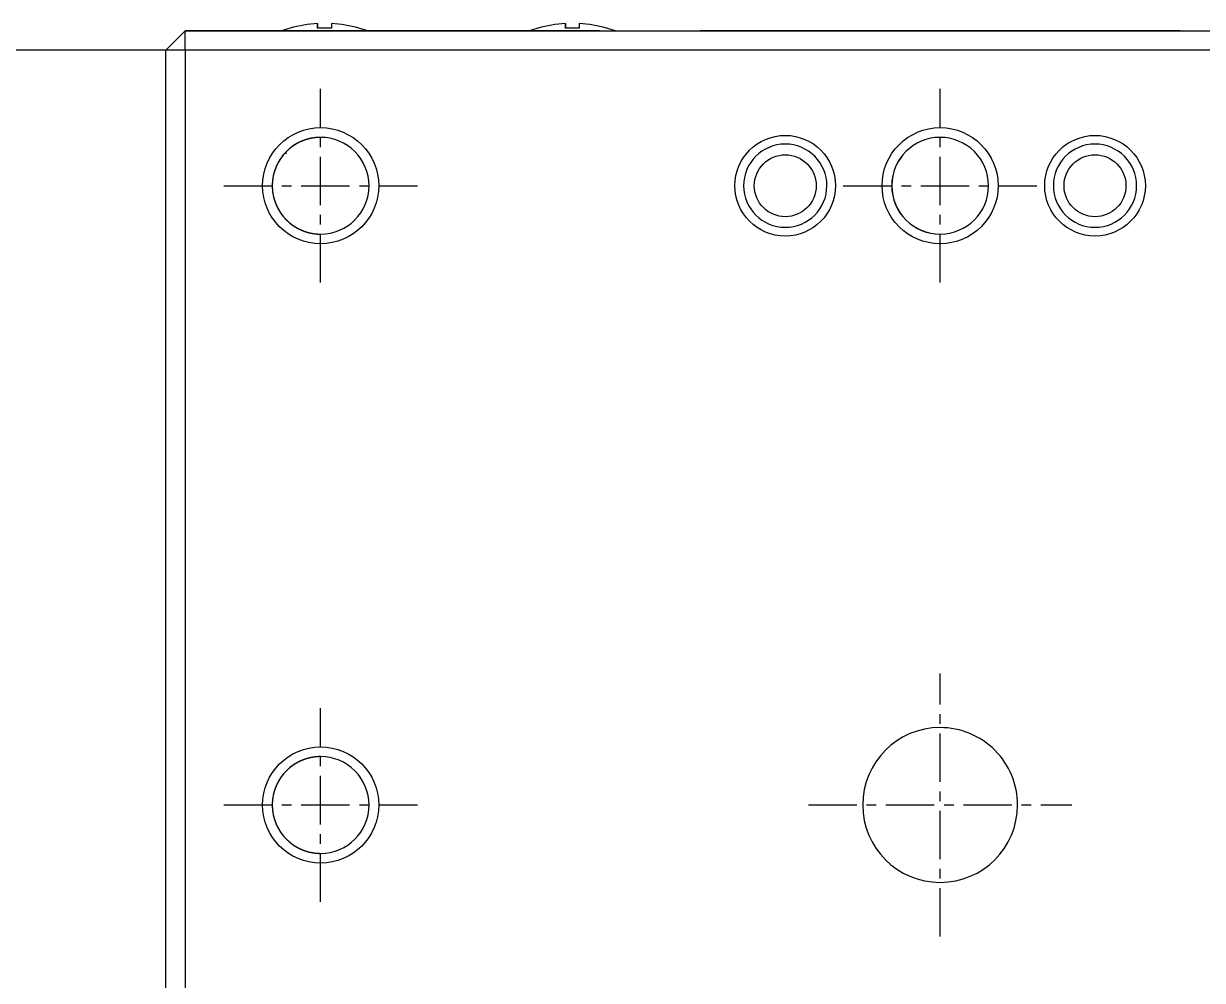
# Model space of a CAD drawing. Extents: x 81 to 317, y 60 to 277.
# Drawn here: x 124.61 to 155.05, y 134.08 to 158.81 of the extents above; entities that cross this region are included whole.
import ezdxf

# ---------------------------------------------------------------- set-up
doc = ezdxf.new("R2010")
doc.units = 0
doc.linetypes.add('CENTER', pattern=[2, 1.25, -0.25, 0.25, -0.25])
doc.layers.get('0').update_dxf_attribs({"linetype": 'CONTINUOUS'})
doc.layers.add('CENTER', color=1, linetype='CENTER')

msp = doc.modelspace()

# ---------------------------------------------------------------- linework, layer by layer
at = {"color": 7, "linetype": 'CONTINUOUS'}
for p, q in [((131.492, 158.685), (131.49, 158.69)), ((131.49, 158.69), (131.492, 158.685)), ((132.199, 158.806), (132.199, 158.685)), ((132.199, 158.685), (132.199, 158.806)), ((132.199, 158.806), (132.199, 158.685)), ((132.559, 158.806), (132.559, 158.685)), ((133.267, 158.69), (133.265, 158.685)), ((137.892, 158.685), (137.89, 158.69)), ((137.89, 158.69), (137.892, 158.685)), ((138.599, 158.806), (138.599, 158.685)), ((138.599, 158.685), (138.599, 158.806)), ((138.599, 158.806), (138.599, 158.685)), ((138.959, 158.806), (138.959, 158.685)), ((139.667, 158.69), (139.665, 158.685)), ((128.778, 158.616), (128.278, 158.116)), ((128.778, 158.616), (167.778, 158.616)), ((128.779, 158.616), (128.778, 158.616)), ((128.778, 158.116), (128.778, 158.616)), ((129.629, 158.616), (128.779, 158.616)), ((132.379, 158.616), (129.629, 158.616)), ((135.079, 158.616), (132.379, 158.616)), ((139.479, 158.616), (135.079, 158.616)), ((154.479, 158.616), (142.078, 158.616)), ((128.278, 158.116), (111.778, 158.116)), ((128.278, 158.116), (111.779, 158.116)), ((128.278, 119.116), (128.278, 158.116)), ((128.778, 158.116), (128.278, 158.116)), ((167.778, 158.116), (128.778, 158.116)), ((128.778, 158.116), (128.778, 119.116)), ((131.379, 155.483), (131.379, 155.441))]:
    msp.add_line(p, q, dxfattribs=at)
at = {"color": 9, "linetype": 'CONTINUOUS'}
msp.add_line((131.379, 155.483), (131.379, 155.441), dxfattribs=at)
at = {"color": 7, "linetype": 'CONTINUOUS'}
for points in [[(132.559, 158.685, 0), (132.556, 158.685, 0), (132.553, 158.686, 0), (132.55, 158.686, 0), (132.547, 158.686, 0), (132.545, 158.686, 0), (132.542, 158.686, 0), (132.539, 158.686, 0), (132.536, 158.686, 0), (132.533, 158.686, 0), (132.53, 158.687, 0), (132.528, 158.687, 0), (132.525, 158.687, 0), (132.522, 158.687, 0), (132.519, 158.687, 0), (132.516, 158.687, 0), (132.514, 158.687, 0), (132.511, 158.687, 0), (132.508, 158.687, 0), (132.505, 158.688, 0), (132.502, 158.688, 0), (132.5, 158.688, 0), (132.497, 158.688, 0), (132.494, 158.688, 0), (132.491, 158.688, 0), (132.488, 158.688, 0), (132.485, 158.688, 0), (132.483, 158.688, 0), (132.48, 158.688, 0), (132.477, 158.688, 0), (132.474, 158.689, 0), (132.471, 158.689, 0), (132.469, 158.689, 0), (132.466, 158.689, 0), (132.463, 158.689, 0), (132.46, 158.689, 0), (132.457, 158.689, 0), (132.455, 158.689, 0), (132.452, 158.689, 0), (132.449, 158.689, 0), (132.446, 158.689, 0), (132.443, 158.689, 0), (132.44, 158.689, 0), (132.438, 158.689, 0), (132.435, 158.689, 0), (132.432, 158.689, 0), (132.429, 158.689, 0), (132.426, 158.69, 0), (132.424, 158.69, 0), (132.421, 158.69, 0), (132.418, 158.69, 0), (132.415, 158.69, 0), (132.412, 158.69, 0), (132.41, 158.69, 0), (132.407, 158.69, 0), (132.404, 158.69, 0), (132.401, 158.69, 0), (132.398, 158.69, 0), (132.395, 158.69, 0), (132.393, 158.69, 0), (132.39, 158.69, 0), (132.387, 158.69, 0), (132.384, 158.69, 0), (132.381, 158.69, 0), (132.379, 158.69, 0), (132.376, 158.69, 0), (132.373, 158.69, 0), (132.37, 158.69, 0), (132.367, 158.69, 0), (132.365, 158.69, 0), (132.362, 158.69, 0), (132.359, 158.69, 0), (132.356, 158.69, 0), (132.353, 158.69, 0), (132.35, 158.69, 0), (132.348, 158.69, 0), (132.345, 158.69, 0), (132.342, 158.69, 0), (132.339, 158.69, 0), (132.336, 158.69, 0), (132.334, 158.69, 0), (132.331, 158.69, 0), (132.328, 158.689, 0), (132.325, 158.689, 0), (132.322, 158.689, 0), (132.319, 158.689, 0), (132.317, 158.689, 0), (132.314, 158.689, 0), (132.311, 158.689, 0), (132.308, 158.689, 0), (132.305, 158.689, 0), (132.303, 158.689, 0), (132.3, 158.689, 0), (132.297, 158.689, 0), (132.294, 158.689, 0), (132.291, 158.689, 0), (132.289, 158.689, 0), (132.286, 158.689, 0), (132.283, 158.689, 0), (132.28, 158.688, 0), (132.277, 158.688, 0), (132.274, 158.688, 0), (132.272, 158.688, 0), (132.269, 158.688, 0), (132.266, 158.688, 0), (132.263, 158.688, 0), (132.26, 158.688, 0), (132.258, 158.688, 0), (132.255, 158.688, 0), (132.252, 158.688, 0), (132.249, 158.687, 0), (132.246, 158.687, 0), (132.244, 158.687, 0), (132.241, 158.687, 0), (132.238, 158.687, 0), (132.235, 158.687, 0), (132.232, 158.687, 0), (132.229, 158.687, 0), (132.227, 158.687, 0), (132.224, 158.686, 0), (132.221, 158.686, 0), (132.218, 158.686, 0), (132.215, 158.686, 0), (132.213, 158.686, 0), (132.21, 158.686, 0), (132.207, 158.686, 0), (132.204, 158.686, 0), (132.201, 158.685, 0), (132.199, 158.685, 0)], [(138.959, 158.685, 0), (138.956, 158.685, 0), (138.953, 158.686, 0), (138.95, 158.686, 0), (138.947, 158.686, 0), (138.945, 158.686, 0), (138.942, 158.686, 0), (138.939, 158.686, 0), (138.936, 158.686, 0), (138.933, 158.686, 0), (138.93, 158.687, 0), (138.928, 158.687, 0), (138.925, 158.687, 0), (138.922, 158.687, 0), (138.919, 158.687, 0), (138.916, 158.687, 0), (138.914, 158.687, 0), (138.911, 158.687, 0), (138.908, 158.687, 0), (138.905, 158.688, 0), (138.902, 158.688, 0), (138.9, 158.688, 0), (138.897, 158.688, 0), (138.894, 158.688, 0), (138.891, 158.688, 0), (138.888, 158.688, 0), (138.885, 158.688, 0), (138.883, 158.688, 0), (138.88, 158.688, 0), (138.877, 158.688, 0), (138.874, 158.689, 0), (138.871, 158.689, 0), (138.869, 158.689, 0), (138.866, 158.689, 0), (138.863, 158.689, 0), (138.86, 158.689, 0), (138.857, 158.689, 0), (138.855, 158.689, 0), (138.852, 158.689, 0), (138.849, 158.689, 0), (138.846, 158.689, 0), (138.843, 158.689, 0), (138.84, 158.689, 0), (138.838, 158.689, 0), (138.835, 158.689, 0), (138.832, 158.689, 0), (138.829, 158.689, 0), (138.826, 158.69, 0), (138.824, 158.69, 0), (138.821, 158.69, 0), (138.818, 158.69, 0), (138.815, 158.69, 0), (138.812, 158.69, 0), (138.81, 158.69, 0), (138.807, 158.69, 0), (138.804, 158.69, 0), (138.801, 158.69, 0), (138.798, 158.69, 0), (138.795, 158.69, 0), (138.793, 158.69, 0), (138.79, 158.69, 0), (138.787, 158.69, 0), (138.784, 158.69, 0), (138.781, 158.69, 0), (138.779, 158.69, 0), (138.776, 158.69, 0), (138.773, 158.69, 0), (138.77, 158.69, 0), (138.767, 158.69, 0), (138.765, 158.69, 0), (138.762, 158.69, 0), (138.759, 158.69, 0), (138.756, 158.69, 0), (138.753, 158.69, 0), (138.75, 158.69, 0), (138.748, 158.69, 0), (138.745, 158.69, 0), (138.742, 158.69, 0), (138.739, 158.69, 0), (138.736, 158.69, 0), (138.734, 158.69, 0), (138.731, 158.69, 0), (138.728, 158.689, 0), (138.725, 158.689, 0), (138.722, 158.689, 0), (138.719, 158.689, 0), (138.717, 158.689, 0), (138.714, 158.689, 0), (138.711, 158.689, 0), (138.708, 158.689, 0), (138.705, 158.689, 0), (138.703, 158.689, 0), (138.7, 158.689, 0), (138.697, 158.689, 0), (138.694, 158.689, 0), (138.691, 158.689, 0), (138.689, 158.689, 0), (138.686, 158.689, 0), (138.683, 158.689, 0), (138.68, 158.688, 0), (138.677, 158.688, 0), (138.674, 158.688, 0), (138.672, 158.688, 0), (138.669, 158.688, 0), (138.666, 158.688, 0), (138.663, 158.688, 0), (138.66, 158.688, 0), (138.658, 158.688, 0), (138.655, 158.688, 0), (138.652, 158.688, 0), (138.649, 158.687, 0), (138.646, 158.687, 0), (138.644, 158.687, 0), (138.641, 158.687, 0), (138.638, 158.687, 0), (138.635, 158.687, 0), (138.632, 158.687, 0), (138.629, 158.687, 0), (138.627, 158.687, 0), (138.624, 158.686, 0), (138.621, 158.686, 0), (138.618, 158.686, 0), (138.615, 158.686, 0), (138.613, 158.686, 0), (138.61, 158.686, 0), (138.607, 158.686, 0), (138.604, 158.686, 0), (138.601, 158.685, 0), (138.599, 158.685, 0)], [(132.279, 155.866, 0), (132.269, 155.866, 0), (132.26, 155.866, 0), (132.251, 155.865, 0), (132.242, 155.865, 0), (132.233, 155.865, 0), (132.224, 155.865, 0), (132.215, 155.864, 0), (132.206, 155.864, 0), (132.197, 155.863, 0), (132.188, 155.862, 0), (132.179, 155.862, 0), (132.17, 155.861, 0), (132.161, 155.86, 0), (132.152, 155.859, 0), (132.143, 155.858, 0), (132.134, 155.857, 0), (132.125, 155.856, 0), (132.116, 155.855, 0), (132.107, 155.854, 0), (132.098, 155.853, 0), (132.089, 155.851, 0), (132.08, 155.85, 0), (132.071, 155.848, 0), (132.062, 155.847, 0), (132.053, 155.845, 0), (132.044, 155.844, 0), (132.036, 155.842, 0), (132.027, 155.84, 0), (132.018, 155.838, 0), (132.009, 155.836, 0), (132, 155.834, 0), (131.991, 155.832, 0), (131.983, 155.83, 0), (131.974, 155.828, 0), (131.965, 155.826, 0), (131.956, 155.823, 0), (131.947, 155.821, 0), (131.939, 155.819, 0), (131.93, 155.816, 0), (131.921, 155.814, 0), (131.913, 155.811, 0), (131.904, 155.808, 0), (131.895, 155.806, 0), (131.887, 155.803, 0), (131.878, 155.8, 0), (131.87, 155.797, 0), (131.861, 155.794, 0), (131.853, 155.791, 0), (131.844, 155.788, 0), (131.836, 155.785, 0), (131.827, 155.781, 0), (131.819, 155.778, 0), (131.81, 155.775, 0), (131.802, 155.771, 0), (131.794, 155.768, 0), (131.785, 155.764, 0), (131.777, 155.761, 0), (131.769, 155.757, 0), (131.76, 155.753, 0), (131.752, 155.749, 0), (131.744, 155.746, 0), (131.736, 155.742, 0), (131.728, 155.738, 0), (131.72, 155.734, 0), (131.711, 155.73, 0), (131.703, 155.726, 0), (131.695, 155.721, 0), (131.687, 155.717, 0), (131.679, 155.713, 0), (131.671, 155.708, 0), (131.664, 155.704, 0), (131.656, 155.699, 0), (131.648, 155.695, 0), (131.64, 155.69, 0), (131.632, 155.686, 0), (131.625, 155.681, 0), (131.617, 155.676, 0), (131.609, 155.671, 0), (131.602, 155.667, 0), (131.594, 155.662, 0), (131.586, 155.657, 0), (131.579, 155.652, 0), (131.571, 155.646, 0), (131.564, 155.641, 0), (131.557, 155.636, 0), (131.549, 155.631, 0), (131.542, 155.626, 0), (131.535, 155.62, 0), (131.527, 155.615, 0), (131.52, 155.609, 0), (131.513, 155.604, 0), (131.506, 155.598, 0), (131.499, 155.593, 0), (131.492, 155.587, 0), (131.485, 155.581, 0), (131.478, 155.575, 0), (131.471, 155.57, 0), (131.464, 155.564, 0), (131.457, 155.558, 0), (131.45, 155.552, 0), (131.443, 155.546, 0), (131.437, 155.54, 0), (131.43, 155.534, 0), (131.423, 155.527, 0), (131.417, 155.521, 0), (131.41, 155.515, 0), (131.404, 155.509, 0), (131.397, 155.502, 0), (131.391, 155.496, 0), (131.385, 155.489, 0), (131.378, 155.483, 0), (131.372, 155.476, 0), (131.366, 155.47, 0), (131.36, 155.463, 0), (131.353, 155.456, 0), (131.347, 155.45, 0), (131.341, 155.443, 0), (131.335, 155.436, 0), (131.33, 155.429, 0), (131.324, 155.422, 0), (131.318, 155.415, 0), (131.312, 155.408, 0), (131.306, 155.401, 0), (131.301, 155.394, 0), (131.295, 155.387, 0), (131.289, 155.38, 0), (131.284, 155.373, 0), (131.279, 155.366, 0)], [(131.847, 155.789, 0), (131.847, 155.789, 0), (131.846, 155.789, 0), (131.845, 155.788, 0), (131.845, 155.788, 0), (131.844, 155.788, 0), (131.844, 155.788, 0), (131.843, 155.787, 0), (131.843, 155.787, 0), (131.842, 155.787, 0), (131.842, 155.787, 0), (131.841, 155.787, 0), (131.841, 155.786, 0), (131.84, 155.786, 0), (131.84, 155.786, 0), (131.839, 155.786, 0), (131.838, 155.786, 0), (131.838, 155.785, 0), (131.837, 155.785, 0), (131.837, 155.785, 0), (131.836, 155.785, 0), (131.836, 155.785, 0), (131.835, 155.784, 0), (131.835, 155.784, 0), (131.834, 155.784, 0), (131.834, 155.784, 0), (131.833, 155.784, 0), (131.833, 155.783, 0), (131.832, 155.783, 0), (131.831, 155.783, 0), (131.831, 155.783, 0), (131.83, 155.783, 0), (131.83, 155.782, 0), (131.829, 155.782, 0), (131.829, 155.782, 0), (131.828, 155.782, 0), (131.828, 155.782, 0), (131.827, 155.781, 0), (131.827, 155.781, 0), (131.826, 155.781, 0), (131.826, 155.781, 0), (131.825, 155.781, 0), (131.824, 155.78, 0), (131.824, 155.78, 0), (131.823, 155.78, 0), (131.823, 155.78, 0), (131.822, 155.779, 0), (131.822, 155.779, 0), (131.821, 155.779, 0), (131.821, 155.779, 0), (131.82, 155.779, 0), (131.82, 155.778, 0), (131.819, 155.778, 0), (131.819, 155.778, 0), (131.818, 155.778, 0), (131.817, 155.778, 0), (131.817, 155.777, 0), (131.816, 155.777, 0), (131.816, 155.777, 0), (131.815, 155.777, 0), (131.815, 155.776, 0), (131.814, 155.776, 0), (131.814, 155.776, 0), (131.813, 155.776, 0), (131.813, 155.776, 0), (131.812, 155.775, 0), (131.812, 155.775, 0), (131.811, 155.775, 0), (131.81, 155.775, 0), (131.81, 155.775, 0), (131.809, 155.774, 0), (131.809, 155.774, 0), (131.808, 155.774, 0), (131.808, 155.774, 0), (131.807, 155.773, 0), (131.807, 155.773, 0), (131.806, 155.773, 0), (131.806, 155.773, 0), (131.805, 155.773, 0), (131.805, 155.772, 0), (131.804, 155.772, 0), (131.804, 155.772, 0), (131.803, 155.772, 0), (131.802, 155.772, 0), (131.802, 155.771, 0), (131.801, 155.771, 0), (131.801, 155.771, 0), (131.8, 155.771, 0), (131.8, 155.77, 0), (131.799, 155.77, 0), (131.799, 155.77, 0), (131.798, 155.77, 0), (131.798, 155.77, 0), (131.797, 155.769, 0), (131.797, 155.769, 0), (131.796, 155.769, 0), (131.796, 155.769, 0), (131.795, 155.768, 0), (131.794, 155.768, 0), (131.794, 155.768, 0), (131.793, 155.768, 0), (131.793, 155.768, 0), (131.792, 155.767, 0), (131.792, 155.767, 0), (131.791, 155.767, 0), (131.791, 155.767, 0), (131.79, 155.766, 0), (131.79, 155.766, 0), (131.789, 155.766, 0), (131.789, 155.766, 0), (131.788, 155.765, 0), (131.788, 155.765, 0), (131.787, 155.765, 0), (131.787, 155.765, 0), (131.786, 155.765, 0), (131.785, 155.764, 0), (131.785, 155.764, 0), (131.784, 155.764, 0), (131.784, 155.764, 0), (131.783, 155.763, 0), (131.783, 155.763, 0), (131.782, 155.763, 0), (131.782, 155.763, 0), (131.781, 155.763, 0), (131.781, 155.762, 0), (131.78, 155.762, 0), (131.78, 155.762, 0), (131.779, 155.762, 0), (131.779, 155.761, 0)], [(131.279, 155.366, 0), (131.271, 155.356, 0), (131.264, 155.345, 0), (131.256, 155.335, 0), (131.249, 155.325, 0), (131.242, 155.315, 0), (131.235, 155.304, 0), (131.228, 155.294, 0), (131.221, 155.283, 0), (131.215, 155.272, 0), (131.208, 155.262, 0), (131.202, 155.251, 0), (131.196, 155.24, 0), (131.189, 155.229, 0), (131.183, 155.218, 0), (131.177, 155.207, 0), (131.171, 155.196, 0), (131.166, 155.185, 0), (131.16, 155.173, 0), (131.154, 155.162, 0), (131.149, 155.151, 0), (131.144, 155.139, 0), (131.138, 155.128, 0), (131.133, 155.117, 0), (131.128, 155.105, 0), (131.123, 155.093, 0), (131.119, 155.082, 0), (131.114, 155.07, 0), (131.11, 155.058, 0), (131.105, 155.047, 0), (131.101, 155.035, 0), (131.097, 155.023, 0), (131.093, 155.011, 0), (131.089, 154.999, 0), (131.085, 154.987, 0), (131.081, 154.975, 0), (131.078, 154.963, 0), (131.074, 154.951, 0), (131.071, 154.939, 0), (131.068, 154.927, 0), (131.065, 154.914, 0), (131.062, 154.902, 0), (131.059, 154.89, 0), (131.056, 154.878, 0), (131.054, 154.865, 0), (131.051, 154.853, 0), (131.049, 154.841, 0), (131.047, 154.828, 0), (131.045, 154.816, 0), (131.043, 154.804, 0), (131.041, 154.791, 0), (131.039, 154.779, 0), (131.038, 154.766, 0), (131.036, 154.754, 0), (131.035, 154.741, 0), (131.034, 154.729, 0), (131.033, 154.716, 0), (131.032, 154.704, 0), (131.031, 154.691, 0), (131.03, 154.679, 0), (131.03, 154.666, 0), (131.029, 154.653, 0), (131.029, 154.641, 0), (131.029, 154.628, 0), (131.029, 154.616, 0), (131.029, 154.603, 0), (131.029, 154.591, 0), (131.029, 154.578, 0), (131.03, 154.565, 0), (131.03, 154.553, 0), (131.031, 154.54, 0), (131.032, 154.528, 0), (131.033, 154.515, 0), (131.034, 154.503, 0), (131.035, 154.49, 0), (131.036, 154.478, 0), (131.038, 154.465, 0), (131.039, 154.453, 0), (131.041, 154.44, 0), (131.043, 154.428, 0), (131.045, 154.415, 0), (131.047, 154.403, 0), (131.049, 154.391, 0), (131.051, 154.378, 0), (131.054, 154.366, 0), (131.056, 154.354, 0), (131.059, 154.341, 0), (131.062, 154.329, 0), (131.065, 154.317, 0), (131.068, 154.305, 0), (131.071, 154.293, 0), (131.074, 154.281, 0), (131.078, 154.268, 0), (131.081, 154.256, 0), (131.085, 154.244, 0), (131.089, 154.232, 0), (131.093, 154.22, 0), (131.097, 154.209, 0), (131.101, 154.197, 0), (131.105, 154.185, 0), (131.11, 154.173, 0), (131.114, 154.161, 0), (131.119, 154.15, 0), (131.123, 154.138, 0), (131.128, 154.126, 0), (131.133, 154.115, 0), (131.138, 154.103, 0), (131.144, 154.092, 0), (131.149, 154.081, 0), (131.154, 154.069, 0), (131.16, 154.058, 0), (131.166, 154.047, 0), (131.171, 154.036, 0), (131.177, 154.024, 0), (131.183, 154.013, 0), (131.189, 154.002, 0), (131.196, 153.992, 0), (131.202, 153.981, 0), (131.208, 153.97, 0), (131.215, 153.959, 0), (131.221, 153.948, 0), (131.228, 153.938, 0), (131.235, 153.927, 0), (131.242, 153.917, 0), (131.249, 153.907, 0), (131.256, 153.896, 0), (131.264, 153.886, 0), (131.271, 153.876, 0), (131.279, 153.866, 0)], [(131.279, 153.866, 0), (131.284, 153.858, 0), (131.289, 153.851, 0), (131.295, 153.844, 0), (131.301, 153.837, 0), (131.306, 153.83, 0), (131.312, 153.823, 0), (131.318, 153.816, 0), (131.324, 153.809, 0), (131.33, 153.802, 0), (131.335, 153.795, 0), (131.341, 153.788, 0), (131.347, 153.782, 0), (131.353, 153.775, 0), (131.36, 153.768, 0), (131.366, 153.762, 0), (131.372, 153.755, 0), (131.378, 153.749, 0), (131.385, 153.742, 0), (131.391, 153.736, 0), (131.397, 153.729, 0), (131.404, 153.723, 0), (131.41, 153.717, 0), (131.417, 153.71, 0), (131.423, 153.704, 0), (131.43, 153.698, 0), (131.437, 153.692, 0), (131.443, 153.686, 0), (131.45, 153.68, 0), (131.457, 153.674, 0), (131.464, 153.668, 0), (131.471, 153.662, 0), (131.478, 153.656, 0), (131.485, 153.65, 0), (131.492, 153.645, 0), (131.499, 153.639, 0), (131.506, 153.633, 0), (131.513, 153.628, 0), (131.52, 153.622, 0), (131.527, 153.617, 0), (131.535, 153.611, 0), (131.542, 153.606, 0), (131.549, 153.601, 0), (131.557, 153.595, 0), (131.564, 153.59, 0), (131.571, 153.585, 0), (131.579, 153.58, 0), (131.586, 153.575, 0), (131.594, 153.57, 0), (131.602, 153.565, 0), (131.609, 153.56, 0), (131.617, 153.555, 0), (131.625, 153.55, 0), (131.632, 153.546, 0), (131.64, 153.541, 0), (131.648, 153.536, 0), (131.656, 153.532, 0), (131.664, 153.527, 0), (131.671, 153.523, 0), (131.679, 153.519, 0), (131.687, 153.514, 0), (131.695, 153.51, 0), (131.703, 153.506, 0), (131.711, 153.502, 0), (131.72, 153.498, 0), (131.728, 153.494, 0), (131.736, 153.49, 0), (131.744, 153.486, 0), (131.752, 153.482, 0), (131.76, 153.478, 0), (131.769, 153.474, 0), (131.777, 153.471, 0), (131.785, 153.467, 0), (131.794, 153.464, 0), (131.802, 153.46, 0), (131.81, 153.457, 0), (131.819, 153.453, 0), (131.827, 153.45, 0), (131.836, 153.447, 0), (131.844, 153.444, 0), (131.853, 153.441, 0), (131.861, 153.437, 0), (131.87, 153.434, 0), (131.878, 153.432, 0), (131.887, 153.429, 0), (131.895, 153.426, 0), (131.904, 153.423, 0), (131.913, 153.42, 0), (131.921, 153.418, 0), (131.93, 153.415, 0), (131.939, 153.413, 0), (131.947, 153.41, 0), (131.956, 153.408, 0), (131.965, 153.406, 0), (131.974, 153.403, 0), (131.983, 153.401, 0), (131.991, 153.399, 0), (132, 153.397, 0), (132.009, 153.395, 0), (132.018, 153.393, 0), (132.027, 153.391, 0), (132.036, 153.39, 0), (132.044, 153.388, 0), (132.053, 153.386, 0), (132.062, 153.385, 0), (132.071, 153.383, 0), (132.08, 153.382, 0), (132.089, 153.38, 0), (132.098, 153.379, 0), (132.107, 153.378, 0), (132.116, 153.376, 0), (132.125, 153.375, 0), (132.134, 153.374, 0), (132.143, 153.373, 0), (132.152, 153.372, 0), (132.161, 153.371, 0), (132.17, 153.37, 0), (132.179, 153.37, 0), (132.188, 153.369, 0), (132.197, 153.368, 0), (132.206, 153.368, 0), (132.215, 153.367, 0), (132.224, 153.367, 0), (132.233, 153.367, 0), (132.242, 153.366, 0), (132.251, 153.366, 0), (132.26, 153.366, 0), (132.269, 153.366, 0), (132.279, 153.366, 0)], [(132.212, 153.367, 0), (132.213, 153.367, 0), (132.213, 153.367, 0), (132.214, 153.367, 0), (132.214, 153.367, 0), (132.215, 153.367, 0), (132.215, 153.367, 0), (132.216, 153.367, 0), (132.216, 153.367, 0), (132.217, 153.367, 0), (132.217, 153.367, 0), (132.218, 153.367, 0), (132.218, 153.367, 0), (132.219, 153.367, 0), (132.219, 153.367, 0), (132.22, 153.367, 0), (132.22, 153.367, 0), (132.221, 153.367, 0), (132.221, 153.367, 0), (132.222, 153.367, 0), (132.222, 153.367, 0), (132.223, 153.367, 0), (132.223, 153.367, 0), (132.224, 153.367, 0), (132.224, 153.367, 0), (132.225, 153.367, 0), (132.226, 153.367, 0), (132.226, 153.367, 0), (132.227, 153.367, 0), (132.227, 153.367, 0), (132.228, 153.367, 0), (132.228, 153.367, 0), (132.229, 153.367, 0), (132.229, 153.367, 0), (132.23, 153.367, 0), (132.23, 153.367, 0), (132.231, 153.367, 0), (132.231, 153.367, 0), (132.232, 153.367, 0), (132.232, 153.367, 0), (132.233, 153.367, 0), (132.233, 153.367, 0), (132.234, 153.367, 0), (132.234, 153.366, 0), (132.235, 153.366, 0), (132.235, 153.366, 0), (132.236, 153.366, 0), (132.236, 153.366, 0), (132.237, 153.366, 0), (132.237, 153.366, 0), (132.238, 153.366, 0), (132.239, 153.366, 0), (132.239, 153.366, 0), (132.24, 153.366, 0), (132.24, 153.366, 0), (132.241, 153.366, 0), (132.241, 153.366, 0), (132.242, 153.366, 0), (132.242, 153.366, 0), (132.243, 153.366, 0), (132.243, 153.366, 0), (132.244, 153.366, 0), (132.244, 153.366, 0), (132.245, 153.366, 0), (132.245, 153.366, 0), (132.246, 153.366, 0), (132.246, 153.366, 0), (132.247, 153.366, 0), (132.247, 153.366, 0), (132.248, 153.366, 0), (132.248, 153.366, 0), (132.249, 153.366, 0), (132.249, 153.366, 0), (132.25, 153.366, 0), (132.25, 153.366, 0), (132.251, 153.366, 0), (132.252, 153.366, 0), (132.252, 153.366, 0), (132.253, 153.366, 0), (132.253, 153.366, 0), (132.254, 153.366, 0), (132.254, 153.366, 0), (132.255, 153.366, 0), (132.255, 153.366, 0), (132.256, 153.366, 0), (132.256, 153.366, 0), (132.257, 153.366, 0), (132.257, 153.366, 0), (132.258, 153.366, 0), (132.258, 153.366, 0), (132.259, 153.366, 0), (132.259, 153.366, 0), (132.26, 153.366, 0), (132.26, 153.366, 0), (132.261, 153.366, 0), (132.261, 153.366, 0), (132.262, 153.366, 0), (132.262, 153.366, 0), (132.263, 153.366, 0), (132.263, 153.366, 0), (132.264, 153.366, 0), (132.265, 153.366, 0), (132.265, 153.366, 0), (132.266, 153.366, 0), (132.266, 153.366, 0), (132.267, 153.366, 0), (132.267, 153.366, 0), (132.268, 153.366, 0), (132.268, 153.366, 0), (132.269, 153.366, 0), (132.269, 153.366, 0), (132.27, 153.366, 0), (132.27, 153.366, 0), (132.271, 153.366, 0), (132.271, 153.366, 0), (132.272, 153.366, 0), (132.272, 153.366, 0), (132.273, 153.366, 0), (132.273, 153.366, 0), (132.274, 153.366, 0), (132.274, 153.366, 0), (132.275, 153.366, 0), (132.275, 153.366, 0), (132.276, 153.366, 0), (132.276, 153.366, 0), (132.277, 153.366, 0), (132.278, 153.366, 0), (132.278, 153.366, 0), (132.279, 153.366, 0)], [(132.279, 139.866, 0), (132.269, 139.866, 0), (132.26, 139.866, 0), (132.251, 139.865, 0), (132.242, 139.865, 0), (132.233, 139.865, 0), (132.224, 139.865, 0), (132.215, 139.864, 0), (132.206, 139.864, 0), (132.197, 139.863, 0), (132.188, 139.862, 0), (132.179, 139.862, 0), (132.17, 139.861, 0), (132.161, 139.86, 0), (132.152, 139.859, 0), (132.143, 139.858, 0), (132.134, 139.857, 0), (132.125, 139.856, 0), (132.116, 139.855, 0), (132.107, 139.854, 0), (132.098, 139.853, 0), (132.089, 139.851, 0), (132.08, 139.85, 0), (132.071, 139.848, 0), (132.062, 139.847, 0), (132.053, 139.845, 0), (132.044, 139.844, 0), (132.036, 139.842, 0), (132.027, 139.84, 0), (132.018, 139.838, 0), (132.009, 139.836, 0), (132, 139.834, 0), (131.991, 139.832, 0), (131.983, 139.83, 0), (131.974, 139.828, 0), (131.965, 139.826, 0), (131.956, 139.823, 0), (131.947, 139.821, 0), (131.939, 139.819, 0), (131.93, 139.816, 0), (131.921, 139.814, 0), (131.913, 139.811, 0), (131.904, 139.808, 0), (131.895, 139.806, 0), (131.887, 139.803, 0), (131.878, 139.8, 0), (131.87, 139.797, 0), (131.861, 139.794, 0), (131.853, 139.791, 0), (131.844, 139.788, 0), (131.836, 139.785, 0), (131.827, 139.781, 0), (131.819, 139.778, 0), (131.81, 139.775, 0), (131.802, 139.771, 0), (131.794, 139.768, 0), (131.785, 139.764, 0), (131.777, 139.761, 0), (131.769, 139.757, 0), (131.76, 139.753, 0), (131.752, 139.749, 0), (131.744, 139.746, 0), (131.736, 139.742, 0), (131.728, 139.738, 0), (131.72, 139.734, 0), (131.711, 139.73, 0), (131.703, 139.726, 0), (131.695, 139.721, 0), (131.687, 139.717, 0), (131.679, 139.713, 0), (131.671, 139.708, 0), (131.664, 139.704, 0), (131.656, 139.699, 0), (131.648, 139.695, 0), (131.64, 139.69, 0), (131.632, 139.686, 0), (131.625, 139.681, 0), (131.617, 139.676, 0), (131.609, 139.671, 0), (131.602, 139.667, 0), (131.594, 139.662, 0), (131.586, 139.657, 0), (131.579, 139.652, 0), (131.571, 139.646, 0), (131.564, 139.641, 0), (131.557, 139.636, 0), (131.549, 139.631, 0), (131.542, 139.626, 0), (131.535, 139.62, 0), (131.527, 139.615, 0), (131.52, 139.609, 0), (131.513, 139.604, 0), (131.506, 139.598, 0), (131.499, 139.593, 0), (131.492, 139.587, 0), (131.485, 139.581, 0), (131.478, 139.575, 0), (131.471, 139.57, 0), (131.464, 139.564, 0), (131.457, 139.558, 0), (131.45, 139.552, 0), (131.443, 139.546, 0), (131.437, 139.54, 0), (131.43, 139.534, 0), (131.423, 139.527, 0), (131.417, 139.521, 0), (131.41, 139.515, 0), (131.404, 139.509, 0), (131.397, 139.502, 0), (131.391, 139.496, 0), (131.385, 139.489, 0), (131.378, 139.483, 0), (131.372, 139.476, 0), (131.366, 139.47, 0), (131.36, 139.463, 0), (131.353, 139.456, 0), (131.347, 139.45, 0), (131.341, 139.443, 0), (131.335, 139.436, 0), (131.33, 139.429, 0), (131.324, 139.422, 0), (131.318, 139.415, 0), (131.312, 139.408, 0), (131.306, 139.401, 0), (131.301, 139.394, 0), (131.295, 139.387, 0), (131.289, 139.38, 0), (131.284, 139.373, 0), (131.279, 139.366, 0)], [(131.847, 139.789, 0), (131.847, 139.789, 0), (131.846, 139.789, 0), (131.845, 139.788, 0), (131.845, 139.788, 0), (131.844, 139.788, 0), (131.844, 139.788, 0), (131.843, 139.787, 0), (131.843, 139.787, 0), (131.842, 139.787, 0), (131.842, 139.787, 0), (131.841, 139.787, 0), (131.841, 139.786, 0), (131.84, 139.786, 0), (131.84, 139.786, 0), (131.839, 139.786, 0), (131.838, 139.786, 0), (131.838, 139.785, 0), (131.837, 139.785, 0), (131.837, 139.785, 0), (131.836, 139.785, 0), (131.836, 139.785, 0), (131.835, 139.784, 0), (131.835, 139.784, 0), (131.834, 139.784, 0), (131.834, 139.784, 0), (131.833, 139.784, 0), (131.833, 139.783, 0), (131.832, 139.783, 0), (131.831, 139.783, 0), (131.831, 139.783, 0), (131.83, 139.783, 0), (131.83, 139.782, 0), (131.829, 139.782, 0), (131.829, 139.782, 0), (131.828, 139.782, 0), (131.828, 139.782, 0), (131.827, 139.781, 0), (131.827, 139.781, 0), (131.826, 139.781, 0), (131.826, 139.781, 0), (131.825, 139.781, 0), (131.824, 139.78, 0), (131.824, 139.78, 0), (131.823, 139.78, 0), (131.823, 139.78, 0), (131.822, 139.779, 0), (131.822, 139.779, 0), (131.821, 139.779, 0), (131.821, 139.779, 0), (131.82, 139.779, 0), (131.82, 139.778, 0), (131.819, 139.778, 0), (131.819, 139.778, 0), (131.818, 139.778, 0), (131.817, 139.778, 0), (131.817, 139.777, 0), (131.816, 139.777, 0), (131.816, 139.777, 0), (131.815, 139.777, 0), (131.815, 139.776, 0), (131.814, 139.776, 0), (131.814, 139.776, 0), (131.813, 139.776, 0), (131.813, 139.776, 0), (131.812, 139.775, 0), (131.812, 139.775, 0), (131.811, 139.775, 0), (131.81, 139.775, 0), (131.81, 139.775, 0), (131.809, 139.774, 0), (131.809, 139.774, 0), (131.808, 139.774, 0), (131.808, 139.774, 0), (131.807, 139.773, 0), (131.807, 139.773, 0), (131.806, 139.773, 0), (131.806, 139.773, 0), (131.805, 139.773, 0), (131.805, 139.772, 0), (131.804, 139.772, 0), (131.804, 139.772, 0), (131.803, 139.772, 0), (131.802, 139.772, 0), (131.802, 139.771, 0), (131.801, 139.771, 0), (131.801, 139.771, 0), (131.8, 139.771, 0), (131.8, 139.77, 0), (131.799, 139.77, 0), (131.799, 139.77, 0), (131.798, 139.77, 0), (131.798, 139.77, 0), (131.797, 139.769, 0), (131.797, 139.769, 0), (131.796, 139.769, 0), (131.796, 139.769, 0), (131.795, 139.768, 0), (131.794, 139.768, 0), (131.794, 139.768, 0), (131.793, 139.768, 0), (131.793, 139.768, 0), (131.792, 139.767, 0), (131.792, 139.767, 0), (131.791, 139.767, 0), (131.791, 139.767, 0), (131.79, 139.766, 0), (131.79, 139.766, 0), (131.789, 139.766, 0), (131.789, 139.766, 0), (131.788, 139.765, 0), (131.788, 139.765, 0), (131.787, 139.765, 0), (131.787, 139.765, 0), (131.786, 139.765, 0), (131.785, 139.764, 0), (131.785, 139.764, 0), (131.784, 139.764, 0), (131.784, 139.764, 0), (131.783, 139.763, 0), (131.783, 139.763, 0), (131.782, 139.763, 0), (131.782, 139.763, 0), (131.781, 139.763, 0), (131.781, 139.762, 0), (131.78, 139.762, 0), (131.78, 139.762, 0), (131.779, 139.762, 0), (131.779, 139.761, 0)], [(131.279, 139.366, 0), (131.271, 139.356, 0), (131.264, 139.345, 0), (131.256, 139.335, 0), (131.249, 139.325, 0), (131.242, 139.315, 0), (131.235, 139.304, 0), (131.228, 139.294, 0), (131.221, 139.283, 0), (131.215, 139.272, 0), (131.208, 139.262, 0), (131.202, 139.251, 0), (131.196, 139.24, 0), (131.189, 139.229, 0), (131.183, 139.218, 0), (131.177, 139.207, 0), (131.171, 139.196, 0), (131.166, 139.185, 0), (131.16, 139.173, 0), (131.154, 139.162, 0), (131.149, 139.151, 0), (131.144, 139.139, 0), (131.138, 139.128, 0), (131.133, 139.117, 0), (131.128, 139.105, 0), (131.123, 139.093, 0), (131.119, 139.082, 0), (131.114, 139.07, 0), (131.11, 139.058, 0), (131.105, 139.047, 0), (131.101, 139.035, 0), (131.097, 139.023, 0), (131.093, 139.011, 0), (131.089, 138.999, 0), (131.085, 138.987, 0), (131.081, 138.975, 0), (131.078, 138.963, 0), (131.074, 138.951, 0), (131.071, 138.939, 0), (131.068, 138.927, 0), (131.065, 138.914, 0), (131.062, 138.902, 0), (131.059, 138.89, 0), (131.056, 138.878, 0), (131.054, 138.865, 0), (131.051, 138.853, 0), (131.049, 138.841, 0), (131.047, 138.828, 0), (131.045, 138.816, 0), (131.043, 138.804, 0), (131.041, 138.791, 0), (131.039, 138.779, 0), (131.038, 138.766, 0), (131.036, 138.754, 0), (131.035, 138.741, 0), (131.034, 138.729, 0), (131.033, 138.716, 0), (131.032, 138.704, 0), (131.031, 138.691, 0), (131.03, 138.679, 0), (131.03, 138.666, 0), (131.029, 138.653, 0), (131.029, 138.641, 0), (131.029, 138.628, 0), (131.029, 138.616, 0), (131.029, 138.603, 0), (131.029, 138.591, 0), (131.029, 138.578, 0), (131.03, 138.565, 0), (131.03, 138.553, 0), (131.031, 138.54, 0), (131.032, 138.528, 0), (131.033, 138.515, 0), (131.034, 138.503, 0), (131.035, 138.49, 0), (131.036, 138.478, 0), (131.038, 138.465, 0), (131.039, 138.453, 0), (131.041, 138.44, 0), (131.043, 138.428, 0), (131.045, 138.415, 0), (131.047, 138.403, 0), (131.049, 138.391, 0), (131.051, 138.378, 0), (131.054, 138.366, 0), (131.056, 138.354, 0), (131.059, 138.341, 0), (131.062, 138.329, 0), (131.065, 138.317, 0), (131.068, 138.305, 0), (131.071, 138.293, 0), (131.074, 138.281, 0), (131.078, 138.268, 0), (131.081, 138.256, 0), (131.085, 138.244, 0), (131.089, 138.232, 0), (131.093, 138.22, 0), (131.097, 138.209, 0), (131.101, 138.197, 0), (131.105, 138.185, 0), (131.11, 138.173, 0), (131.114, 138.161, 0), (131.119, 138.15, 0), (131.123, 138.138, 0), (131.128, 138.126, 0), (131.133, 138.115, 0), (131.138, 138.103, 0), (131.144, 138.092, 0), (131.149, 138.081, 0), (131.154, 138.069, 0), (131.16, 138.058, 0), (131.166, 138.047, 0), (131.171, 138.036, 0), (131.177, 138.024, 0), (131.183, 138.013, 0), (131.189, 138.002, 0), (131.196, 137.992, 0), (131.202, 137.981, 0), (131.208, 137.97, 0), (131.215, 137.959, 0), (131.221, 137.948, 0), (131.228, 137.938, 0), (131.235, 137.927, 0), (131.242, 137.917, 0), (131.249, 137.907, 0), (131.256, 137.896, 0), (131.264, 137.886, 0), (131.271, 137.876, 0), (131.279, 137.866, 0)], [(131.279, 137.866, 0), (131.284, 137.858, 0), (131.289, 137.851, 0), (131.295, 137.844, 0), (131.301, 137.837, 0), (131.306, 137.83, 0), (131.312, 137.823, 0), (131.318, 137.816, 0), (131.324, 137.809, 0), (131.33, 137.802, 0), (131.335, 137.795, 0), (131.341, 137.788, 0), (131.347, 137.782, 0), (131.353, 137.775, 0), (131.36, 137.768, 0), (131.366, 137.762, 0), (131.372, 137.755, 0), (131.378, 137.749, 0), (131.385, 137.742, 0), (131.391, 137.736, 0), (131.397, 137.729, 0), (131.404, 137.723, 0), (131.41, 137.717, 0), (131.417, 137.71, 0), (131.423, 137.704, 0), (131.43, 137.698, 0), (131.437, 137.692, 0), (131.443, 137.686, 0), (131.45, 137.68, 0), (131.457, 137.674, 0), (131.464, 137.668, 0), (131.471, 137.662, 0), (131.478, 137.656, 0), (131.485, 137.65, 0), (131.492, 137.645, 0), (131.499, 137.639, 0), (131.506, 137.633, 0), (131.513, 137.628, 0), (131.52, 137.622, 0), (131.527, 137.617, 0), (131.535, 137.611, 0), (131.542, 137.606, 0), (131.549, 137.601, 0), (131.557, 137.595, 0), (131.564, 137.59, 0), (131.571, 137.585, 0), (131.579, 137.58, 0), (131.586, 137.575, 0), (131.594, 137.57, 0), (131.602, 137.565, 0), (131.609, 137.56, 0), (131.617, 137.555, 0), (131.625, 137.55, 0), (131.632, 137.546, 0), (131.64, 137.541, 0), (131.648, 137.536, 0), (131.656, 137.532, 0), (131.664, 137.527, 0), (131.671, 137.523, 0), (131.679, 137.519, 0), (131.687, 137.514, 0), (131.695, 137.51, 0), (131.703, 137.506, 0), (131.711, 137.502, 0), (131.72, 137.498, 0), (131.728, 137.494, 0), (131.736, 137.49, 0), (131.744, 137.486, 0), (131.752, 137.482, 0), (131.76, 137.478, 0), (131.769, 137.474, 0), (131.777, 137.471, 0), (131.785, 137.467, 0), (131.794, 137.464, 0), (131.802, 137.46, 0), (131.81, 137.457, 0), (131.819, 137.453, 0), (131.827, 137.45, 0), (131.836, 137.447, 0), (131.844, 137.444, 0), (131.853, 137.441, 0), (131.861, 137.437, 0), (131.87, 137.434, 0), (131.878, 137.432, 0), (131.887, 137.429, 0), (131.895, 137.426, 0), (131.904, 137.423, 0), (131.913, 137.42, 0), (131.921, 137.418, 0), (131.93, 137.415, 0), (131.939, 137.413, 0), (131.947, 137.41, 0), (131.956, 137.408, 0), (131.965, 137.406, 0), (131.974, 137.403, 0), (131.983, 137.401, 0), (131.991, 137.399, 0), (132, 137.397, 0), (132.009, 137.395, 0), (132.018, 137.393, 0), (132.027, 137.391, 0), (132.036, 137.39, 0), (132.044, 137.388, 0), (132.053, 137.386, 0), (132.062, 137.385, 0), (132.071, 137.383, 0), (132.08, 137.382, 0), (132.089, 137.38, 0), (132.098, 137.379, 0), (132.107, 137.378, 0), (132.116, 137.376, 0), (132.125, 137.375, 0), (132.134, 137.374, 0), (132.143, 137.373, 0), (132.152, 137.372, 0), (132.161, 137.371, 0), (132.17, 137.37, 0), (132.179, 137.37, 0), (132.188, 137.369, 0), (132.197, 137.368, 0), (132.206, 137.368, 0), (132.215, 137.367, 0), (132.224, 137.367, 0), (132.233, 137.367, 0), (132.242, 137.366, 0), (132.251, 137.366, 0), (132.26, 137.366, 0), (132.269, 137.366, 0), (132.279, 137.366, 0)], [(132.212, 137.367, 0), (132.213, 137.367, 0), (132.213, 137.367, 0), (132.214, 137.367, 0), (132.214, 137.367, 0), (132.215, 137.367, 0), (132.215, 137.367, 0), (132.216, 137.367, 0), (132.216, 137.367, 0), (132.217, 137.367, 0), (132.217, 137.367, 0), (132.218, 137.367, 0), (132.218, 137.367, 0), (132.219, 137.367, 0), (132.219, 137.367, 0), (132.22, 137.367, 0), (132.22, 137.367, 0), (132.221, 137.367, 0), (132.221, 137.367, 0), (132.222, 137.367, 0), (132.222, 137.367, 0), (132.223, 137.367, 0), (132.223, 137.367, 0), (132.224, 137.367, 0), (132.224, 137.367, 0), (132.225, 137.367, 0), (132.226, 137.367, 0), (132.226, 137.367, 0), (132.227, 137.367, 0), (132.227, 137.367, 0), (132.228, 137.367, 0), (132.228, 137.367, 0), (132.229, 137.367, 0), (132.229, 137.367, 0), (132.23, 137.367, 0), (132.23, 137.367, 0), (132.231, 137.367, 0), (132.231, 137.367, 0), (132.232, 137.367, 0), (132.232, 137.367, 0), (132.233, 137.367, 0), (132.233, 137.367, 0), (132.234, 137.367, 0), (132.234, 137.366, 0), (132.235, 137.366, 0), (132.235, 137.366, 0), (132.236, 137.366, 0), (132.236, 137.366, 0), (132.237, 137.366, 0), (132.237, 137.366, 0), (132.238, 137.366, 0), (132.239, 137.366, 0), (132.239, 137.366, 0), (132.24, 137.366, 0), (132.24, 137.366, 0), (132.241, 137.366, 0), (132.241, 137.366, 0), (132.242, 137.366, 0), (132.242, 137.366, 0), (132.243, 137.366, 0), (132.243, 137.366, 0), (132.244, 137.366, 0), (132.244, 137.366, 0), (132.245, 137.366, 0), (132.245, 137.366, 0), (132.246, 137.366, 0), (132.246, 137.366, 0), (132.247, 137.366, 0), (132.247, 137.366, 0), (132.248, 137.366, 0), (132.248, 137.366, 0), (132.249, 137.366, 0), (132.249, 137.366, 0), (132.25, 137.366, 0), (132.25, 137.366, 0), (132.251, 137.366, 0), (132.252, 137.366, 0), (132.252, 137.366, 0), (132.253, 137.366, 0), (132.253, 137.366, 0), (132.254, 137.366, 0), (132.254, 137.366, 0), (132.255, 137.366, 0), (132.255, 137.366, 0), (132.256, 137.366, 0), (132.256, 137.366, 0), (132.257, 137.366, 0), (132.257, 137.366, 0), (132.258, 137.366, 0), (132.258, 137.366, 0), (132.259, 137.366, 0), (132.259, 137.366, 0), (132.26, 137.366, 0), (132.26, 137.366, 0), (132.261, 137.366, 0), (132.261, 137.366, 0), (132.262, 137.366, 0), (132.262, 137.366, 0), (132.263, 137.366, 0), (132.263, 137.366, 0), (132.264, 137.366, 0), (132.265, 137.366, 0), (132.265, 137.366, 0), (132.266, 137.366, 0), (132.266, 137.366, 0), (132.267, 137.366, 0), (132.267, 137.366, 0), (132.268, 137.366, 0), (132.268, 137.366, 0), (132.269, 137.366, 0), (132.269, 137.366, 0), (132.27, 137.366, 0), (132.27, 137.366, 0), (132.271, 137.366, 0), (132.271, 137.366, 0), (132.272, 137.366, 0), (132.272, 137.366, 0), (132.273, 137.366, 0), (132.273, 137.366, 0), (132.274, 137.366, 0), (132.274, 137.366, 0), (132.275, 137.366, 0), (132.275, 137.366, 0), (132.276, 137.366, 0), (132.276, 137.366, 0), (132.277, 137.366, 0), (132.278, 137.366, 0), (132.278, 137.366, 0), (132.279, 137.366, 0)]]:
    msp.add_polyline3d(points, dxfattribs=at)
at = {"color": 3, "linetype": 'CONTINUOUS'}
for centre, radius in [((132.278, 154.616), 1.5), ((144.278, 154.616), 1.3), ((148.278, 154.616), 1.5), ((152.278, 154.616), 1.3), ((132.278, 138.616), 1.5)]:
    msp.add_circle(centre, radius, dxfattribs=at)
at = {"color": 7, "linetype": 'CONTINUOUS'}
for centre in [(144.278, 154.616), (152.278, 154.616)]:
    msp.add_circle(centre, 0.8, dxfattribs=at)
for centre, radius, start, end in [((132.379, 155.616), 3.2, 106.1225, 110.3641), ((132.379, 155.616), 3.195, 93.2297, 106.1067), ((132.379, 155.616), 3.195, 73.8933, 86.7703), ((132.379, 155.616), 3.2, 69.6359, 73.8775), ((138.779, 155.616), 3.2, 106.1225, 110.3641), ((138.779, 155.616), 3.195, 93.2297, 106.1067), ((138.779, 155.616), 3.195, 73.8933, 86.7703), ((138.779, 155.616), 3.2, 69.6359, 73.8775), ((132.278, 154.616), 1.25, 90.0002, 270.0002), ((132.278, 154.616), 1.25, 0, 90.0002), ((144.278, 154.616), 1.075, 90.0002, 270.0002), ((144.278, 154.616), 1.075, 0, 90.0002), ((148.278, 154.616), 1.25, 90.0002, 270.0002), ((148.279, 154.616), 1.25, 90.0002, 180), ((148.278, 154.616), 1.25, 0, 90.0002), ((152.278, 154.616), 1.075, 90.0002, 270.0002), ((152.278, 154.616), 1.075, 0, 90.0002), ((132.279, 154.616), 1.25, 140.7523, 148.9003), ((132.278, 154.616), 1.25, 270.0002, 0), ((144.278, 154.616), 1.075, 270.0002, 0), ((148.279, 154.616), 1.25, 180, 270.0002), ((148.278, 154.616), 1.25, 270.0002, 0), ((152.278, 154.616), 1.075, 270.0002, 0), ((132.279, 154.616), 1.25, 215.5546, 217.4983), ((132.279, 154.616), 1.25, 232.8452, 235.9442), ((148.278, 138.616), 2, 90.0002, 270.0002), ((148.278, 138.616), 2, 90.0002, 270.0002), ((148.278, 138.616), 2, 0, 90.0002), ((132.278, 138.616), 1.25, 90.0002, 270.0002), ((132.278, 138.616), 1.25, 0, 90.0002), ((132.279, 138.616), 1.25, 141.3553, 143.6621), ((132.278, 138.616), 1.25, 270.0002, 0), ((148.278, 138.616), 2, 270.0002, 0), ((132.279, 138.616), 1.25, 216.1787, 218.1606), ((132.279, 138.616), 1.25, 267.7092, 270.0002)]:
    msp.add_arc(centre, radius, start, end, dxfattribs=at)
at = {"layer": 'CENTER', "color": 1, "linetype": 'CENTER'}
for p, q in [((132.278, 152.116), (132.278, 157.116)), ((148.278, 152.116), (148.278, 157.116)), ((129.778, 154.616), (134.778, 154.616)), ((145.778, 154.616), (150.778, 154.616)), ((148.278, 135.216), (148.278, 142.016)), ((132.278, 136.116), (132.278, 141.116)), ((129.778, 138.616), (134.778, 138.616)), ((144.878, 138.616), (151.678, 138.616))]:
    msp.add_line(p, q, dxfattribs=at)

doc.saveas('drawing.dxf')
